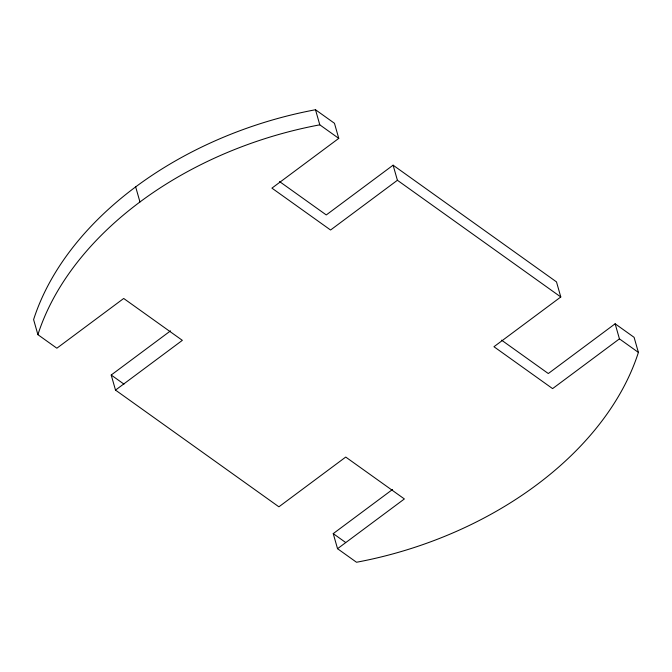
<?xml version="1.0" encoding="UTF-8"?>
<svg xmlns="http://www.w3.org/2000/svg" width="672" height="672" viewBox="0 0 672 672"><rect width="100%" height="100%" fill="white"/><g stroke="black" fill="none" stroke-linecap="round" stroke-linejoin="round"><path stroke-width="1.01" d="M501.556 340.15L548.302 373.54L615.14 323.786L634.099 337.336L638.4 352.414A315.151 217.333 -15.9 0 1 356.504 562.254L337.537 548.705L404.376 498.952L345.727 457.061L278.897 506.814L115.508 390.104L182.347 340.351L123.698 298.469L56.86 348.214L37.901 334.664L33.6 319.586A315.151 217.333 -15.9 0 1 315.496 109.746L334.463 123.295L338.764 138.382L271.925 188.135L330.565 230.017L397.404 180.272L393.103 165.186L326.273 214.939L279.527 181.549M115.508 390.104L111.208 375.018L170.528 330.868M393.103 165.186L556.492 281.896L560.792 296.982L493.954 346.727L552.594 388.618L619.433 338.864L615.14 323.786M337.537 548.705L333.236 533.618L392.557 489.468M315.496 109.746L319.796 124.832L338.764 138.382M397.404 180.272L560.792 296.982M619.433 338.864L638.4 352.414M111.208 375.018L123.976 384.14M333.236 533.618L345.61 542.455M135.66 186.892L139.961 201.97M37.901 334.664A315.151 217.333 -15.9 0 1 319.796 124.832"/></g></svg>
